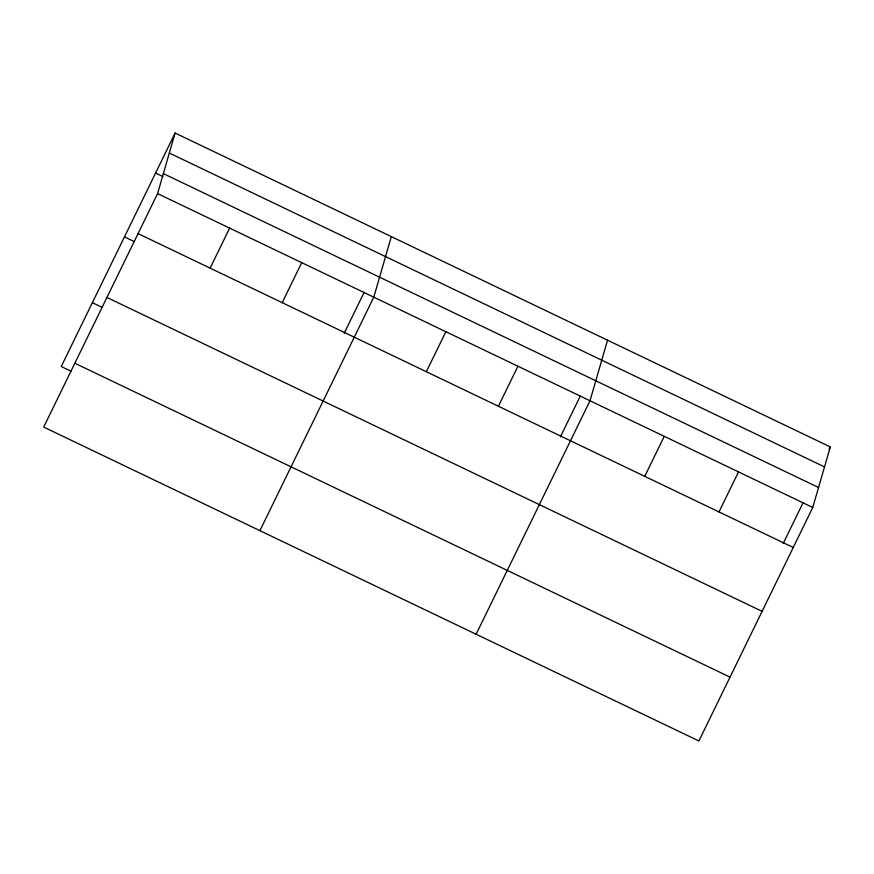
<?xml version="1.0" encoding="UTF-8"?>
<svg xmlns="http://www.w3.org/2000/svg" width="874" height="874" viewBox="0 0 874 874"><rect width="100%" height="100%" fill="white"/><g stroke="black" fill="none" stroke-linecap="round" stroke-linejoin="round"><path stroke-width="1.31" d="M157.582 193.602L175.106 133.034L830.3 446.92L812.765 507.477L698.894 740.966L43.7 427.08L157.582 193.602L812.765 507.477M391.323 236.625L373.788 297.182L259.917 530.66M607.539 340.204L590.005 400.762L476.122 634.24M175.106 133.034L61.235 366.523L71.002 371.199M210.131 268.143L229.643 228.125M282.204 302.666L301.716 262.648M344.192 333.256L364.163 292.298M426.348 371.723L445.86 331.705M498.409 406.246L517.932 366.228M560.409 436.836L580.38 395.878M644.739 476.352L664.262 436.334M718.996 511.924L738.508 471.905M783.17 543.552L803.14 502.594M829.12 449.345L830.3 446.92M169.327 153.026L824.51 466.902M163.362 173.609L818.556 487.495M155.594 173.052L162.925 176.57M138.059 233.609L793.253 547.495M124.458 236.898L134.225 241.585M106.923 297.455L762.106 611.341M92.371 302.677L102.149 307.364M74.836 363.234L730.03 677.121"/></g></svg>
